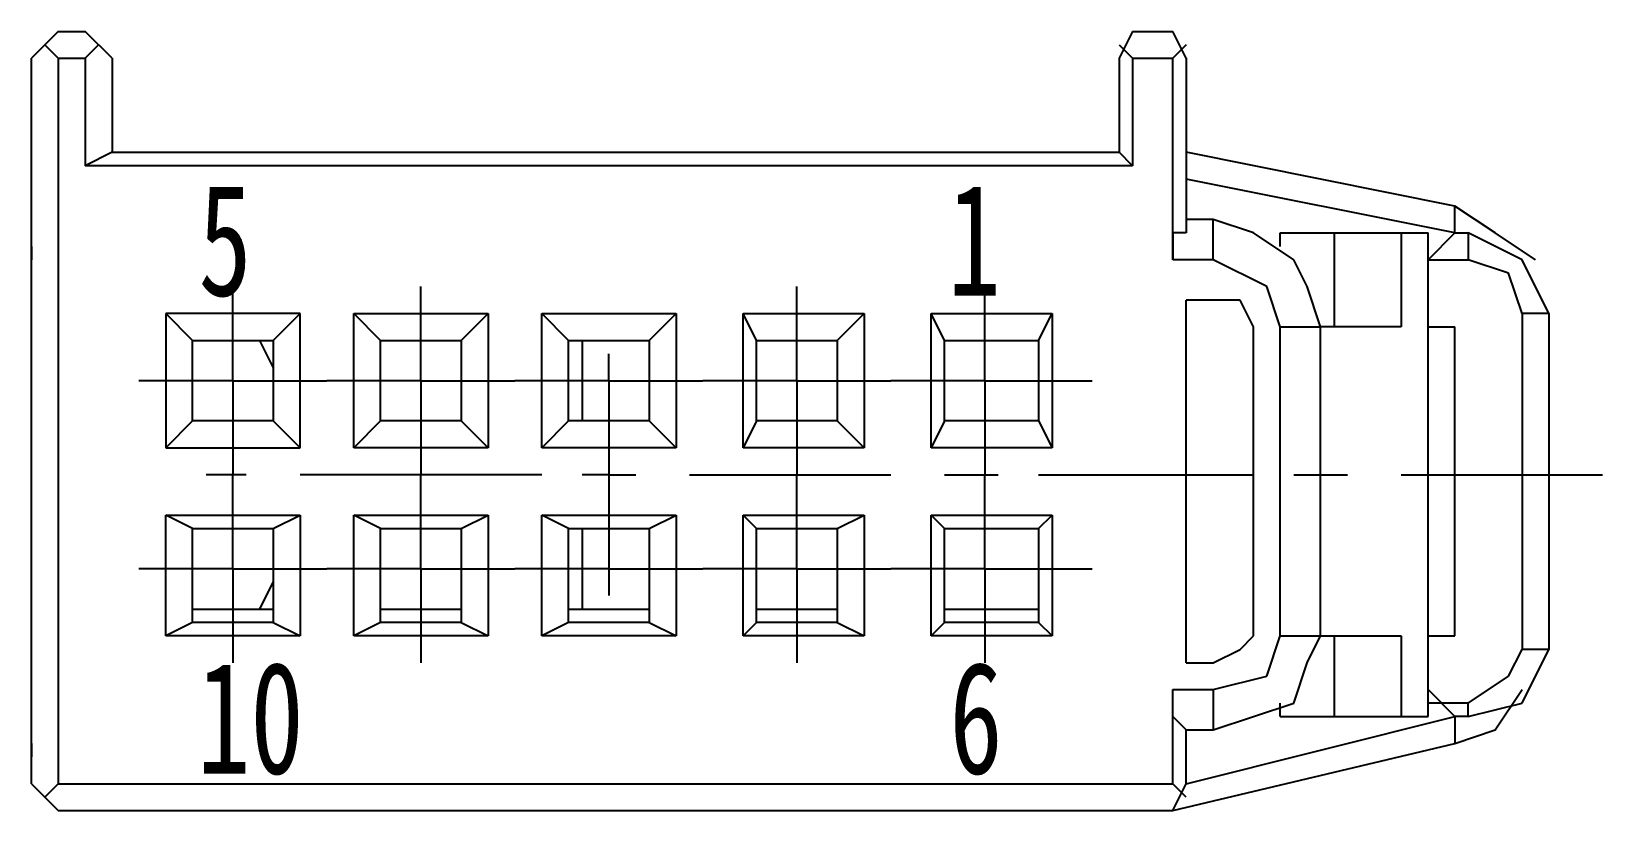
# Model space of a CAD drawing. Header units: inches. Extents: x 47316 to 59086, y 3141 to 11743.
# Drawn here: x 48746.42 to 48795.56, y 8889.17 to 8913.53 of the extents above; entities that cross this region are included whole.
import ezdxf

# ---------------------------------------------------------------- set-up
doc = ezdxf.new("R2010")
doc.units = ezdxf.units.IN
doc.header["$MEASUREMENT"] = 0
doc.layers.add('P', color=250, linetype='Continuous', lineweight=100)
doc.styles.add('MtX_FangSong_GB2312', font='')
doc.styles.get('MtX_FangSong_GB2312').set_extended_font_data('FangSong_GB2312')

msp = doc.modelspace()

# ---------------------------------------------------------------- linework, layer by layer
at = {"layer": 'P', "color": 0, "linetype": 'Continuous', "lineweight": -3}
for p, q in [((48747.265, 8913.535), (48746.425, 8912.695)), ((48747.265, 8913.535), (48748.105, 8913.535)), ((48747.265, 8913.535), (48747.265, 8913.535)), ((48748.945, 8912.695), (48748.105, 8913.535)), ((48780.865, 8913.535), (48780.445, 8912.695)), ((48780.865, 8913.535), (48782.125, 8913.535)), ((48780.865, 8913.535), (48780.865, 8913.535)), ((48782.545, 8912.695), (48782.125, 8913.535)), ((48747.265, 8912.695), (48746.845, 8913.115)), ((48748.525, 8913.115), (48748.105, 8912.695)), ((48780.445, 8913.115), (48780.865, 8912.695)), ((48782.545, 8913.115), (48782.125, 8912.695)), ((48746.425, 8906.815), (48746.425, 8912.695)), ((48747.265, 8912.695), (48747.265, 8890.015)), ((48747.265, 8912.695), (48748.105, 8912.695)), ((48748.105, 8912.695), (48748.105, 8909.335)), ((48748.945, 8912.695), (48748.945, 8909.755)), ((48748.945, 8912.695), (48748.945, 8912.695)), ((48780.445, 8912.695), (48780.445, 8909.755)), ((48780.865, 8912.695), (48780.865, 8909.335)), ((48780.865, 8912.695), (48782.125, 8912.695)), ((48782.125, 8906.395), (48782.125, 8912.695)), ((48782.545, 8912.695), (48782.545, 8907.655)), ((48782.545, 8912.695), (48782.545, 8912.695)), ((48748.945, 8909.755), (48748.105, 8909.335)), ((48748.945, 8909.755), (48780.445, 8909.755)), ((48780.865, 8909.335), (48780.445, 8909.755)), ((48790.945, 8908.075), (48782.545, 8909.755)), ((48780.865, 8909.335), (48748.105, 8909.335)), ((48790.945, 8907.235), (48782.545, 8908.915)), ((48746.425, 8891.275), (48746.425, 8908.075)), ((48746.425, 8908.075), (48746.425, 8908.075)), ((48746.425, 8908.075), (48746.425, 8908.075)), ((48746.425, 8908.075), (48746.425, 8908.075)), ((48746.425, 8908.075), (48746.425, 8908.075)), ((48746.425, 8908.075), (48746.425, 8908.075)), ((48746.425, 8908.075), (48746.425, 8908.075)), ((48746.425, 8908.075), (48746.425, 8908.075)), ((48746.425, 8908.075), (48746.425, 8908.075)), ((48746.425, 8908.075), (48746.425, 8908.075)), ((48746.425, 8908.075), (48746.425, 8908.075)), ((48746.425, 8908.075), (48746.425, 8908.075)), ((48783.385, 8907.655), (48782.545, 8907.655)), ((48782.545, 8907.655), (48782.545, 8907.235)), ((48783.385, 8906.395), (48783.385, 8907.655)), ((48784.645, 8907.235), (48783.385, 8907.655)), ((48790.945, 8907.235), (48790.945, 8908.075)), ((48792.205, 8907.235), (48790.945, 8908.075)), ((48782.545, 8907.235), (48782.125, 8907.235)), ((48782.125, 8907.235), (48782.125, 8907.235)), ((48782.125, 8907.235), (48782.125, 8907.235)), ((48782.125, 8907.235), (48782.125, 8907.235)), ((48782.125, 8907.235), (48782.125, 8906.815)), ((48782.545, 8907.235), (48782.545, 8907.235)), ((48782.545, 8907.235), (48782.545, 8907.235)), ((48785.905, 8906.395), (48784.645, 8907.235)), ((48785.485, 8907.235), (48790.105, 8907.235)), ((48785.485, 8906.815), (48785.485, 8907.235)), ((48787.165, 8907.235), (48787.165, 8904.295)), ((48789.265, 8907.235), (48789.265, 8904.295)), ((48790.105, 8906.395), (48790.945, 8907.235)), ((48790.105, 8892.115), (48790.105, 8907.235)), ((48790.945, 8907.235), (48790.945, 8907.235)), ((48790.945, 8907.235), (48791.365, 8907.235)), ((48791.365, 8907.235), (48791.365, 8906.395)), ((48793.045, 8906.395), (48791.365, 8907.235)), ((48793.465, 8906.395), (48792.205, 8907.235)), ((48746.425, 8906.815), (48746.425, 8906.815)), ((48746.425, 8906.815), (48746.425, 8906.395)), ((48782.125, 8906.815), (48782.125, 8906.815)), ((48782.125, 8906.815), (48782.125, 8906.815)), ((48782.125, 8906.815), (48782.125, 8906.815)), ((48782.125, 8906.815), (48782.125, 8906.395)), ((48783.385, 8906.395), (48782.125, 8906.395)), ((48782.125, 8906.395), (48782.125, 8906.395)), ((48782.125, 8906.395), (48782.125, 8906.395)), ((48785.065, 8905.555), (48783.385, 8906.395)), ((48786.325, 8905.555), (48785.905, 8906.395)), ((48790.105, 8906.395), (48791.365, 8906.395)), ((48792.625, 8905.975), (48791.365, 8906.395)), ((48793.885, 8904.715), (48793.045, 8906.395)), ((48793.465, 8906.395), (48793.465, 8906.395)), ((48793.045, 8904.715), (48792.625, 8905.975)), ((48752.725, 8902.615), (48752.725, 8905.555)), ((48758.605, 8902.615), (48758.605, 8905.555)), ((48770.365, 8902.615), (48770.365, 8905.555)), ((48776.245, 8902.615), (48776.245, 8905.555)), ((48785.485, 8904.295), (48785.065, 8905.555)), ((48786.745, 8904.295), (48786.325, 8905.555)), ((48750.625, 8904.715), (48750.625, 8900.515)), ((48751.465, 8903.875), (48750.625, 8904.715)), ((48754.825, 8904.715), (48750.625, 8904.715)), ((48753.985, 8903.875), (48754.825, 8904.715)), ((48754.825, 8900.515), (48754.825, 8904.715)), ((48756.505, 8900.515), (48756.505, 8904.715)), ((48757.345, 8903.875), (48756.505, 8904.715)), ((48756.505, 8904.715), (48760.705, 8904.715)), ((48759.865, 8903.875), (48760.705, 8904.715)), ((48760.705, 8904.715), (48760.705, 8900.515)), ((48762.385, 8900.515), (48762.385, 8904.715)), ((48763.225, 8903.875), (48762.385, 8904.715)), ((48762.385, 8904.715), (48766.585, 8904.715)), ((48765.745, 8903.875), (48766.585, 8904.715)), ((48766.585, 8904.715), (48766.585, 8900.515)), ((48768.685, 8900.515), (48768.685, 8904.715)), ((48769.105, 8903.875), (48768.685, 8904.715)), ((48768.685, 8904.715), (48772.465, 8904.715)), ((48771.625, 8903.875), (48772.465, 8904.715)), ((48772.465, 8904.715), (48772.465, 8900.515)), ((48774.565, 8904.715), (48778.345, 8904.715)), ((48774.565, 8900.515), (48774.565, 8904.715)), ((48774.985, 8903.875), (48774.565, 8904.715)), ((48777.925, 8903.875), (48778.345, 8904.715)), ((48778.345, 8904.715), (48778.345, 8900.515)), ((48783.385, 8905.135), (48782.545, 8905.135)), ((48782.545, 8893.795), (48782.545, 8905.135)), ((48784.225, 8905.135), (48783.385, 8905.135)), ((48784.645, 8904.295), (48784.225, 8905.135)), ((48793.885, 8904.715), (48793.045, 8904.715)), ((48793.045, 8904.715), (48793.045, 8894.215)), ((48793.045, 8904.715), (48793.045, 8904.715)), ((48793.885, 8904.715), (48793.885, 8894.215)), ((48793.885, 8904.715), (48793.885, 8904.715)), ((48784.645, 8894.635), (48784.645, 8904.295)), ((48784.645, 8904.295), (48784.645, 8904.295)), ((48785.485, 8904.295), (48786.745, 8904.295)), ((48785.485, 8894.635), (48785.485, 8904.295)), ((48785.485, 8904.295), (48785.485, 8904.295)), ((48786.745, 8894.635), (48786.745, 8904.295)), ((48789.265, 8904.295), (48786.745, 8904.295)), ((48786.745, 8904.295), (48786.745, 8904.295)), ((48790.105, 8904.295), (48790.945, 8904.295)), ((48790.945, 8894.635), (48790.945, 8904.295)), ((48751.465, 8901.355), (48751.465, 8903.875)), ((48751.465, 8903.875), (48753.985, 8903.875)), ((48751.465, 8903.875), (48753.985, 8903.875)), ((48753.985, 8903.035), (48753.565, 8903.875)), ((48753.985, 8903.875), (48753.985, 8901.355)), ((48757.345, 8901.355), (48757.345, 8903.875)), ((48757.345, 8903.875), (48759.865, 8903.875)), ((48757.345, 8903.875), (48759.865, 8903.875)), ((48759.865, 8903.875), (48759.865, 8901.355)), ((48763.225, 8901.355), (48763.225, 8903.875)), ((48763.225, 8903.875), (48765.745, 8903.875)), ((48763.225, 8903.875), (48765.745, 8903.875)), ((48763.645, 8903.875), (48763.645, 8901.355)), ((48765.745, 8903.875), (48765.745, 8901.355)), ((48769.105, 8901.355), (48769.105, 8903.875)), ((48769.105, 8903.875), (48771.625, 8903.875)), ((48769.105, 8903.875), (48771.625, 8903.875)), ((48771.625, 8903.875), (48771.625, 8901.355)), ((48774.985, 8903.875), (48777.925, 8903.875)), ((48774.985, 8903.875), (48777.925, 8903.875)), ((48774.985, 8901.355), (48774.985, 8903.875)), ((48777.925, 8903.875), (48777.925, 8901.355)), ((48764.485, 8902.615), (48764.485, 8903.455)), ((48753.985, 8903.035), (48753.985, 8903.035)), ((48752.725, 8902.615), (48749.785, 8902.615)), ((48752.725, 8902.615), (48752.725, 8899.675)), ((48752.725, 8902.615), (48755.665, 8902.615)), ((48758.605, 8902.615), (48755.665, 8902.615)), ((48758.605, 8902.615), (48758.605, 8899.675)), ((48758.605, 8902.615), (48761.545, 8902.615)), ((48764.485, 8902.615), (48761.545, 8902.615)), ((48764.485, 8902.615), (48764.485, 8899.675)), ((48764.485, 8902.615), (48767.425, 8902.615)), ((48770.365, 8902.615), (48767.425, 8902.615)), ((48770.365, 8902.615), (48770.365, 8899.675)), ((48770.365, 8902.615), (48773.305, 8902.615)), ((48776.245, 8902.615), (48773.305, 8902.615)), ((48776.245, 8902.615), (48779.605, 8902.615)), ((48776.245, 8902.615), (48776.245, 8899.675)), ((48751.465, 8901.355), (48750.625, 8900.515)), ((48753.985, 8901.355), (48751.465, 8901.355)), ((48753.985, 8901.355), (48754.825, 8900.515)), ((48757.345, 8901.355), (48756.505, 8900.515)), ((48759.865, 8901.355), (48757.345, 8901.355)), ((48759.865, 8901.355), (48760.705, 8900.515)), ((48763.225, 8901.355), (48762.385, 8900.515)), ((48765.745, 8901.355), (48763.225, 8901.355)), ((48765.745, 8901.355), (48766.585, 8900.515)), ((48769.105, 8901.355), (48768.685, 8900.515)), ((48771.625, 8901.355), (48769.105, 8901.355)), ((48771.625, 8901.355), (48772.465, 8900.515)), ((48774.985, 8901.355), (48774.565, 8900.515)), ((48777.925, 8901.355), (48774.985, 8901.355)), ((48777.925, 8901.355), (48778.345, 8900.515)), ((48750.625, 8900.515), (48754.825, 8900.515)), ((48760.705, 8900.515), (48756.505, 8900.515)), ((48766.585, 8900.515), (48762.385, 8900.515)), ((48772.465, 8900.515), (48768.685, 8900.515)), ((48778.345, 8900.515), (48774.565, 8900.515)), ((48753.145, 8899.675), (48751.885, 8899.675)), ((48752.725, 8896.735), (48752.725, 8899.675)), ((48762.385, 8899.675), (48754.825, 8899.675)), ((48758.605, 8896.735), (48758.605, 8899.675)), ((48764.485, 8899.675), (48763.645, 8899.675)), ((48764.485, 8899.675), (48764.485, 8896.735)), ((48764.485, 8899.675), (48764.485, 8899.675)), ((48764.485, 8899.675), (48765.325, 8899.675)), ((48767.005, 8899.675), (48773.305, 8899.675)), ((48770.365, 8896.735), (48770.365, 8899.675)), ((48774.985, 8899.675), (48776.665, 8899.675)), ((48776.245, 8896.735), (48776.245, 8899.675)), ((48777.925, 8899.675), (48784.645, 8899.675)), ((48785.905, 8899.675), (48787.585, 8899.675)), ((48789.265, 8899.675), (48795.565, 8899.675)), ((48750.625, 8894.635), (48750.625, 8898.415)), ((48751.465, 8897.995), (48750.625, 8898.415)), ((48750.625, 8898.415), (48754.825, 8898.415)), ((48753.985, 8897.995), (48754.825, 8898.415)), ((48754.825, 8898.415), (48754.825, 8894.635)), ((48756.505, 8894.635), (48756.505, 8898.415)), ((48757.345, 8897.995), (48756.505, 8898.415)), ((48756.505, 8898.415), (48760.705, 8898.415)), ((48759.865, 8897.995), (48760.705, 8898.415)), ((48760.705, 8898.415), (48760.705, 8894.635)), ((48762.385, 8894.635), (48762.385, 8898.415)), ((48763.225, 8897.995), (48762.385, 8898.415)), ((48762.385, 8898.415), (48766.585, 8898.415)), ((48765.745, 8897.995), (48766.585, 8898.415)), ((48766.585, 8898.415), (48766.585, 8894.635)), ((48768.685, 8894.635), (48768.685, 8898.415)), ((48768.685, 8898.415), (48772.465, 8898.415)), ((48769.105, 8897.995), (48768.685, 8898.415)), ((48771.625, 8897.995), (48772.465, 8898.415)), ((48772.465, 8898.415), (48772.465, 8894.635)), ((48774.565, 8898.415), (48778.345, 8898.415)), ((48774.985, 8897.995), (48774.565, 8898.415)), ((48774.565, 8894.635), (48774.565, 8898.415)), ((48777.925, 8897.995), (48778.345, 8898.415)), ((48778.345, 8898.415), (48778.345, 8894.635)), ((48751.465, 8895.055), (48751.465, 8897.995)), ((48751.465, 8897.995), (48753.985, 8897.995)), ((48753.985, 8897.995), (48753.985, 8895.055)), ((48757.345, 8895.055), (48757.345, 8897.995)), ((48757.345, 8897.995), (48759.865, 8897.995)), ((48759.865, 8897.995), (48759.865, 8895.055)), ((48763.225, 8895.055), (48763.225, 8897.995)), ((48763.225, 8897.995), (48765.745, 8897.995)), ((48763.645, 8897.995), (48763.645, 8895.475)), ((48765.745, 8897.995), (48765.745, 8895.055)), ((48769.105, 8897.995), (48771.625, 8897.995)), ((48769.105, 8895.055), (48769.105, 8897.995)), ((48771.625, 8897.995), (48771.625, 8895.055)), ((48774.985, 8897.995), (48777.925, 8897.995)), ((48774.985, 8895.055), (48774.985, 8897.995)), ((48777.925, 8897.995), (48777.925, 8895.055)), ((48752.725, 8896.735), (48749.785, 8896.735)), ((48752.725, 8896.735), (48752.725, 8893.795)), ((48752.725, 8896.735), (48755.665, 8896.735)), ((48753.565, 8895.475), (48753.985, 8896.315)), ((48758.605, 8896.735), (48755.665, 8896.735)), ((48758.605, 8896.735), (48758.605, 8893.795)), ((48758.605, 8896.735), (48761.545, 8896.735)), ((48764.485, 8896.735), (48761.545, 8896.735)), ((48764.485, 8896.735), (48764.485, 8895.895)), ((48764.485, 8896.735), (48764.485, 8896.735)), ((48764.485, 8896.735), (48767.425, 8896.735)), ((48770.365, 8896.735), (48767.425, 8896.735)), ((48770.365, 8896.735), (48773.305, 8896.735)), ((48770.365, 8896.735), (48770.365, 8893.795)), ((48776.245, 8896.735), (48773.305, 8896.735)), ((48776.245, 8896.735), (48779.605, 8896.735)), ((48776.245, 8896.735), (48776.245, 8893.795)), ((48751.465, 8895.475), (48753.985, 8895.475)), ((48753.565, 8895.475), (48753.565, 8895.475)), ((48757.345, 8895.475), (48759.865, 8895.475)), ((48763.225, 8895.475), (48765.745, 8895.475)), ((48769.105, 8895.475), (48771.625, 8895.475)), ((48774.985, 8895.475), (48777.925, 8895.475)), ((48751.465, 8895.055), (48750.625, 8894.635)), ((48753.985, 8895.055), (48751.465, 8895.055)), ((48753.985, 8895.055), (48754.825, 8894.635)), ((48757.345, 8895.055), (48756.505, 8894.635)), ((48759.865, 8895.055), (48757.345, 8895.055)), ((48759.865, 8895.055), (48760.705, 8894.635)), ((48763.225, 8895.055), (48762.385, 8894.635)), ((48765.745, 8895.055), (48763.225, 8895.055)), ((48765.745, 8895.055), (48766.585, 8894.635)), ((48769.105, 8895.055), (48768.685, 8894.635)), ((48771.625, 8895.055), (48769.105, 8895.055)), ((48771.625, 8895.055), (48772.465, 8894.635)), ((48774.985, 8895.055), (48774.565, 8894.635)), ((48777.925, 8895.055), (48774.985, 8895.055)), ((48777.925, 8895.055), (48778.345, 8894.635)), ((48754.825, 8894.635), (48750.625, 8894.635)), ((48760.705, 8894.635), (48756.505, 8894.635)), ((48766.585, 8894.635), (48762.385, 8894.635)), ((48772.465, 8894.635), (48768.685, 8894.635)), ((48778.345, 8894.635), (48774.565, 8894.635)), ((48784.225, 8894.215), (48784.645, 8894.635)), ((48785.065, 8893.375), (48785.485, 8894.635)), ((48785.485, 8894.635), (48786.745, 8894.635)), ((48786.325, 8893.795), (48786.745, 8894.635)), ((48786.745, 8894.635), (48789.265, 8894.635)), ((48787.165, 8894.635), (48787.165, 8892.115)), ((48789.265, 8894.635), (48789.265, 8892.115)), ((48790.105, 8894.635), (48790.945, 8894.635)), ((48783.385, 8893.795), (48784.225, 8894.215)), ((48792.625, 8893.375), (48793.045, 8894.215)), ((48793.885, 8894.215), (48793.045, 8894.215)), ((48793.045, 8892.535), (48793.885, 8894.215)), ((48782.545, 8893.795), (48783.385, 8893.795)), ((48783.385, 8893.795), (48783.385, 8893.795)), ((48783.385, 8892.955), (48785.065, 8893.375)), ((48785.905, 8892.535), (48786.325, 8893.795)), ((48791.365, 8892.535), (48792.625, 8893.375)), ((48782.125, 8892.955), (48783.385, 8892.955)), ((48782.125, 8890.015), (48782.125, 8892.955)), ((48782.125, 8892.535), (48782.125, 8892.955)), ((48782.125, 8892.955), (48782.125, 8892.955)), ((48783.385, 8892.955), (48783.385, 8891.695)), ((48783.385, 8892.955), (48783.385, 8892.955)), ((48790.945, 8892.115), (48790.105, 8892.955)), ((48792.205, 8891.695), (48793.045, 8892.955)), ((48746.425, 8890.015), (48746.425, 8892.535)), ((48746.425, 8892.535), (48746.425, 8892.535)), ((48746.425, 8892.535), (48746.425, 8892.535)), ((48782.125, 8892.115), (48782.125, 8892.535)), ((48782.125, 8892.535), (48782.125, 8892.535)), ((48782.125, 8892.535), (48782.125, 8892.535)), ((48784.645, 8892.115), (48785.905, 8892.535)), ((48785.485, 8892.115), (48785.485, 8892.535)), ((48791.365, 8892.535), (48790.105, 8892.535)), ((48791.365, 8892.115), (48791.365, 8892.535)), ((48791.365, 8892.535), (48791.365, 8892.535)), ((48791.365, 8892.115), (48793.045, 8892.535)), ((48782.545, 8891.695), (48782.125, 8892.115)), ((48782.125, 8892.115), (48782.125, 8892.115)), ((48782.125, 8892.115), (48782.125, 8892.115)), ((48782.125, 8892.115), (48782.125, 8892.115)), ((48782.125, 8892.115), (48782.125, 8892.115)), ((48782.125, 8892.115), (48782.125, 8892.115)), ((48782.545, 8890.015), (48790.945, 8892.115)), ((48783.385, 8891.695), (48784.645, 8892.115)), ((48785.485, 8892.115), (48790.105, 8892.115)), ((48790.945, 8892.115), (48790.945, 8891.275)), ((48790.945, 8892.115), (48790.945, 8892.115)), ((48791.365, 8892.115), (48790.945, 8892.115)), ((48791.365, 8892.115), (48791.365, 8892.115)), ((48782.545, 8891.695), (48783.385, 8891.695)), ((48782.545, 8890.015), (48782.545, 8891.695)), ((48782.545, 8891.695), (48782.545, 8891.695)), ((48782.545, 8891.695), (48782.545, 8891.695)), ((48782.545, 8891.695), (48782.545, 8891.695)), ((48783.385, 8891.695), (48783.385, 8891.695)), ((48790.945, 8891.275), (48792.205, 8891.695)), ((48746.425, 8891.275), (48746.425, 8891.275)), ((48746.425, 8891.275), (48746.425, 8891.275)), ((48746.425, 8891.275), (48746.425, 8891.275)), ((48746.425, 8891.275), (48746.425, 8891.275)), ((48746.425, 8891.275), (48746.425, 8891.275)), ((48746.425, 8891.275), (48746.425, 8891.275)), ((48746.425, 8891.275), (48746.425, 8891.275)), ((48746.425, 8891.275), (48746.425, 8891.275)), ((48746.425, 8891.275), (48746.425, 8891.275)), ((48746.425, 8891.275), (48746.425, 8890.855)), ((48782.125, 8889.175), (48790.945, 8891.275)), ((48790.945, 8891.275), (48790.945, 8891.275)), ((48746.425, 8890.855), (48746.425, 8890.855)), ((48746.425, 8890.015), (48746.425, 8890.015)), ((48746.425, 8890.015), (48747.265, 8889.175)), ((48746.845, 8889.595), (48747.265, 8890.015)), ((48747.265, 8890.015), (48782.125, 8890.015)), ((48782.545, 8889.595), (48782.125, 8890.015)), ((48782.125, 8889.175), (48782.545, 8890.015)), ((48747.265, 8889.175), (48782.125, 8889.175)), ((48782.125, 8889.175), (48782.125, 8889.175))]:
    msp.add_line(p, q, dxfattribs=at)

# ---------------------------------------------------------------- texts
at = {"color": 0, "lineweight": -3, "ltscale": 0.5, "style": 'MtX_FangSong_GB2312', "width": 0.7}
for s, p in [('5', (48751.647, 8905.272)), ('1', (48775.081, 8905.272)), ('10', (48751.607, 8890.329)), ('6', (48775.134, 8890.329))]:
    msp.add_text(s, height=3.5, dxfattribs=at).set_placement(p)

doc.saveas('drawing.dxf')
